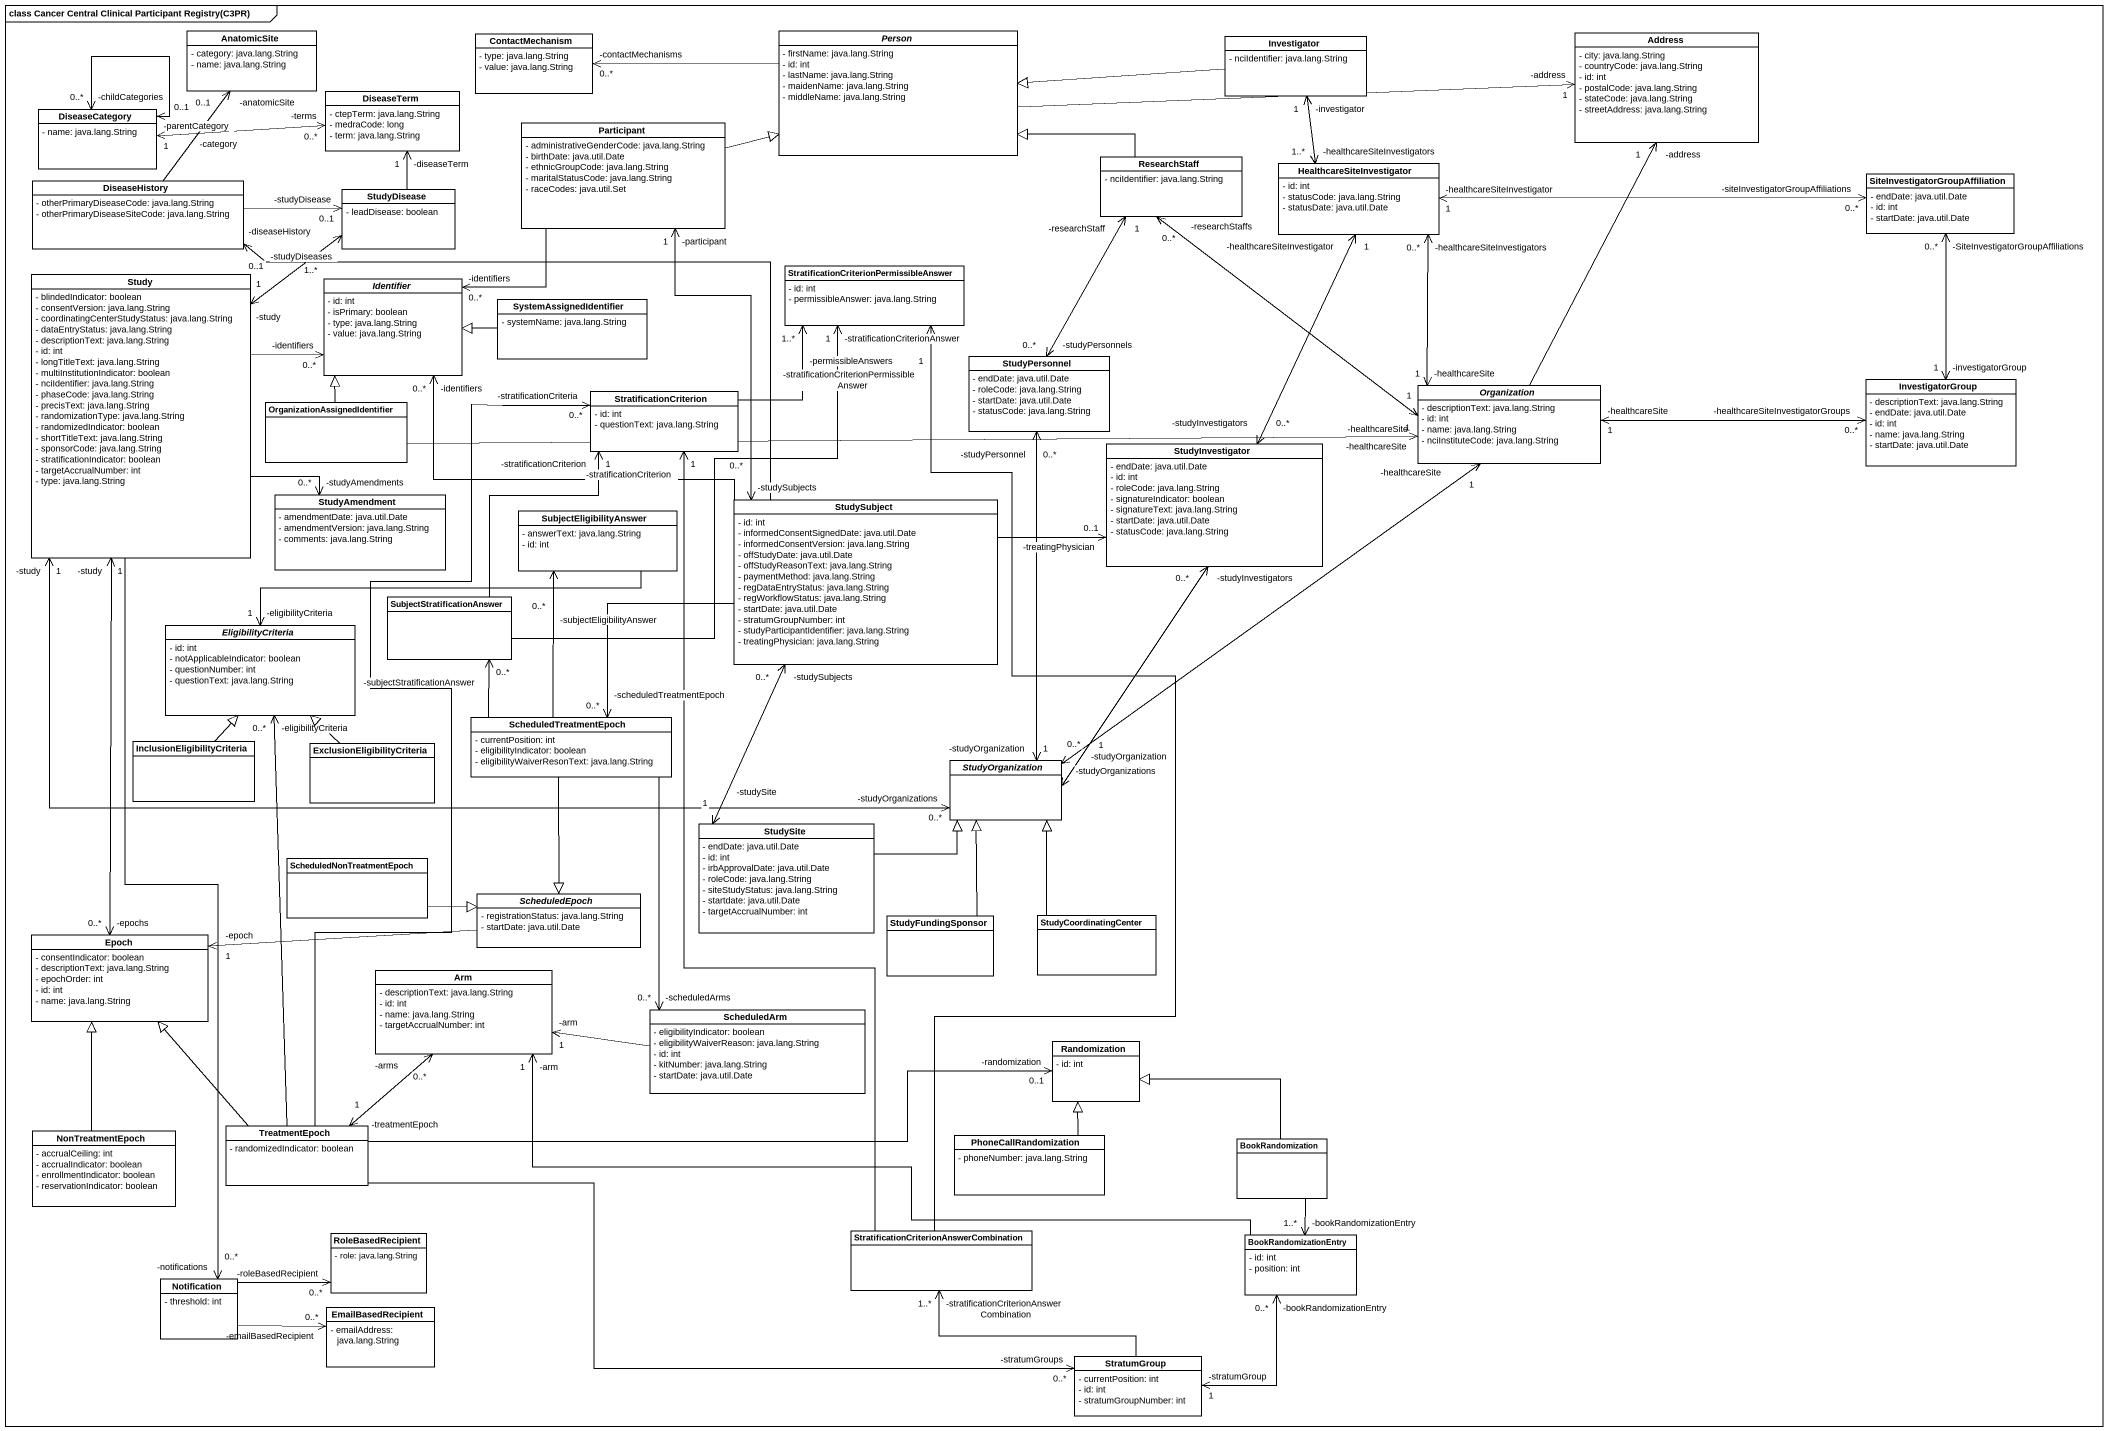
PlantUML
@startuml
mainframe class Cancer Central Clinical Participant Registry(C3PR)
hide circle
hide empty members
skinparam classAttributeIconSize 0
class AnatomicSite {
  - category: java.lang.String
  - name: java.lang.String
}
class ContactMechanism {
  - type: java.lang.String
  - value: java.lang.String
}
abstract class "Person" as Person_ {
  - firstName: java.lang.String
  - id: int
  - lastName: java.lang.String
  - maidenName: java.lang.String
  - middleName: java.lang.String
}
class Investigator {
  - nciIdentifier: java.lang.String
}
class Address {
  - city: java.lang.String
  - countryCode: java.lang.String
  - id: int
  - postalCode: java.lang.String
  - stateCode: java.lang.String
  - streetAddress: java.lang.String
}
class DiseaseCategory {
  - name: java.lang.String
}
class DiseaseTerm {
  - ctepTerm: java.lang.String
  - medraCode: long
  - term: java.lang.String
}
class "Participant" as Participant_ {
  - administrativeGenderCode: java.lang.String
  - birthDate: java.util.Date
  - ethnicGroupCode: java.lang.String
  - maritalStatusCode: java.lang.String
  - raceCodes: java.util.Set
}
class ResearchStaff {
  - nciIdentifier: java.lang.String
}
class HealthcareSiteInvestigator {
  - id: int
  - statusCode: java.lang.String
  - statusDate: java.util.Date
}
class DiseaseHistory {
  - otherPrimaryDiseaseCode: java.lang.String
  - otherPrimaryDiseaseSiteCode: java.lang.String
}
class StudyDisease {
  - leadDisease: boolean
}
class "SiteInvestigatorGroupAffiliation" as SiteInvestigatorGroupAffilia {
  - endDate: java.util.Date
  - id: int
  - startDate: java.util.Date
}
class Study {
  - blindedIndicator: boolean
  - consentVersion: java.lang.String
  - coordinatingCenterStudyStatus: java.lang.String
  - dataEntryStatus: java.lang.String
  - descriptionText: java.lang.String
  - id: int
  - longTitleText: java.lang.String
  - multiInstitutionIndicator: boolean
  - nciIdentifier: java.lang.String
  - phaseCode: java.lang.String
  - precisText: java.lang.String
  - randomizationType: java.lang.String
  - randomizedIndicator: boolean
  - shortTitleText: java.lang.String
  - sponsorCode: java.lang.String
  - stratificationIndicator: boolean
  - targetAccrualNumber: int
  - type: java.lang.String
}
abstract class Identifier {
  - id: int
  - isPrimary: boolean
  - type: java.lang.String
  - value: java.lang.String
}
class "StratificationCriterionPermissibleAnswer" as StratificationCriterionPermi {
  - id: int
  - permissibleAnswer: java.lang.String
}
class SystemAssignedIdentifier {
  - systemName: java.lang.String
}
class StudyPersonnel {
  - endDate: java.util.Date
  - roleCode: java.lang.String
  - startDate: java.util.Date
  - statusCode: java.lang.String
}
class StratificationCriterion {
  - id: int
  - questionText: java.lang.String
}
abstract class Organization {
  - descriptionText: java.lang.String
  - id: int
  - name: java.lang.String
  - nciInstituteCode: java.lang.String
}
class InvestigatorGroup {
  - descriptionText: java.lang.String
  - endDate: java.util.Date
  - id: int
  - name: java.lang.String
  - startDate: java.util.Date
}
class "OrganizationAssignedIdentifier" as OrganizationAssignedIdentifi
class StudyInvestigator {
  - endDate: java.util.Date
  - id: int
  - roleCode: java.lang.String
  - signatureIndicator: boolean
  - signatureText: java.lang.String
  - startDate: java.util.Date
  - statusCode: java.lang.String
}
class StudyAmendment {
  - amendmentDate: java.util.Date
  - amendmentVersion: java.lang.String
  - comments: java.lang.String
}
class SubjectEligibilityAnswer {
  - answerText: java.lang.String
  - id: int
}
class StudySubject {
  - id: int
  - informedConsentSignedDate: java.util.Date
  - informedConsentVersion: java.lang.String
  - offStudyDate: java.util.Date
  - offStudyReasonText: java.lang.String
  - paymentMethod: java.lang.String
  - regDataEntryStatus: java.lang.String
  - regWorkflowStatus: java.lang.String
  - startDate: java.util.Date
  - stratumGroupNumber: int
  - studyParticipantIdentifier: java.lang.String
  - treatingPhysician: java.lang.String
}
abstract class EligibilityCriteria {
  - id: int
  - notApplicableIndicator: boolean
  - questionNumber: int
  - questionText: java.lang.String
}
class SubjectStratificationAnswer
class InclusionEligibilityCriteria
class ExclusionEligibilityCriteria
class ScheduledTreatmentEpoch {
  - currentPosition: int
  - eligibilityIndicator: boolean
  - eligibilityWaiverResonText: java.lang.String
}
abstract class StudyOrganization
class StudySite {
  - endDate: java.util.Date
  - id: int
  - irbApprovalDate: java.util.Date
  - roleCode: java.lang.String
  - siteStudyStatus: java.lang.String
  - startdate: java.util.Date
  - targetAccrualNumber: int
}
class ScheduledNonTreatmentEpoch
abstract class ScheduledEpoch {
  - registrationStatus: java.lang.String
  - startDate: java.util.Date
}
class Epoch {
  - consentIndicator: boolean
  - descriptionText: java.lang.String
  - epochOrder: int
  - id: int
  - name: java.lang.String
}
class StudyFundingSponsor
class StudyCoordinatingCenter
class Arm {
  - descriptionText: java.lang.String
  - id: int
  - name: java.lang.String
  - targetAccrualNumber: int
}
class ScheduledArm {
  - eligibilityIndicator: boolean
  - eligibilityWaiverReason: java.lang.String
  - id: int
  - kitNumber: java.lang.String
  - startDate: java.util.Date
}
class Randomization {
  - id: int
}
class NonTreatmentEpoch {
  - accrualCeiling: int
  - accrualIndicator: boolean
  - enrollmentIndicator: boolean
  - reservationIndicator: boolean
}
class TreatmentEpoch {
  - randomizedIndicator: boolean
}
class PhoneCallRandomization {
  - phoneNumber: java.lang.String
}
class BookRandomization
class RoleBasedRecipient {
  - role: java.lang.String
}
class "StratificationCriterionAnswerCombination" as StratificationCriterionAnswe
class BookRandomizationEntry {
  - id: int
  - position: int
}
class Notification {
  - threshold: int
}
class EmailBasedRecipient {
  - emailAddress: java.lang.String
}
class StratumGroup {
  - currentPosition: int
  - id: int
  - stratumGroupNumber: int
}
Person_ -left-> "-contactMechanisms\n0..*" ContactMechanism
Person_ -right-> "-address\n1" Address
Investigator -left-|> Person_
Investigator "-investigator\n1" <--> "-healthcareSiteInvestigators\n1..*" HealthcareSiteInvestigator
DiseaseCategory "-parentCategory\n0..1" <--> "-childCategories\n0..*" DiseaseCategory
DiseaseCategory "-category\n1" <-right-> "-terms\n0..*" DiseaseTerm
Participant_ -right-|> Person_
Participant_ --> "-identifiers\n0..*" Identifier
ResearchStaff -left-|> Person_
ResearchStaff "-researchStaff\n1" <--> "-studyPersonnels\n0..*" StudyPersonnel
ResearchStaff "-researchStaffs\n0..*" <--> "-healthcareSite\n1" Organization
HealthcareSiteInvestigator "-healthcareSiteInvestigator\n1" <--> "-studyInvestigators\n0..*" StudyInvestigator
DiseaseHistory -up-> "-anatomicSite\n0..1" AnatomicSite
DiseaseHistory -right-> "-studyDisease\n0..1" StudyDisease
StudyDisease -up-> "-diseaseTerm\n1" DiseaseTerm
StudyDisease "-studyDiseases\n1..*" <--> "-study\n1" Study
SiteInvestigatorGroupAffilia "-siteInvestigatorGroupAffiliations\n0..*" <-left-> "-healthcareSiteInvestigator\n1" HealthcareSiteInvestigator
SiteInvestigatorGroupAffilia "-SiteInvestigatorGroupAffiliations\n0..*" <--> "-investigatorGroup\n1" InvestigatorGroup
Study -right-> "-identifiers\n0..*" Identifier
Study -right-> "-studyAmendments\n0..*" StudyAmendment
Study "-study\n1" <-right-> "-studyOrganizations\n0..*" StudyOrganization
Study "-study\n1" <--> "-epochs\n0..*" Epoch
Study --> "-notifications\n0..*" Notification
StratificationCriterionPermi "-stratificationCriterionPermissibleAnswer\n1" <-- StratificationCriterionAnswe
SystemAssignedIdentifier -left-|> Identifier
StratificationCriterion -right-> "-permissibleAnswers\n1..*" StratificationCriterionPermi
StratificationCriterion "-stratificationCriterion\n1" <-- StratificationCriterionAnswe
Organization -up-> "-address\n1" Address
Organization "-healthcareSite\n1" <-up-> "-healthcareSiteInvestigators\n0..*" HealthcareSiteInvestigator
Organization "-healthcareSite\n1" <-right-> "-healthcareSiteInvestigatorGroups\n0..*" InvestigatorGroup
OrganizationAssignedIdentifi -up-|> Identifier
OrganizationAssignedIdentifi -right-> "-healthcareSite\n1" Organization
StudyInvestigator "-studyInvestigators\n0..*" <--> "-studyOrganization\n1" StudyOrganization
SubjectEligibilityAnswer -left-> "-eligibilityCriteria\n1" EligibilityCriteria
StudySubject "-studySubjects\n0..*" <-up-> "-participant\n1" Participant_
StudySubject -left-> "-diseaseHistory\n0..1" DiseaseHistory
StudySubject -left-> "-identifiers\n0..*" Identifier
StudySubject -right-> "-treatingPhysician\n0..1" StudyInvestigator
StudySubject -left-> "-scheduledTreatmentEpoch\n0..*" ScheduledTreatmentEpoch
StudySubject "-studySubjects\n0..*" <--> "-studySite\n1" StudySite
SubjectStratificationAnswer -up-> "-stratificationCriterionAnswer\n1" StratificationCriterionPermi
SubjectStratificationAnswer -up-> "-stratificationCriterion\n1" StratificationCriterion
InclusionEligibilityCriteria -up-|> EligibilityCriteria
ExclusionEligibilityCriteria -up-|> EligibilityCriteria
ScheduledTreatmentEpoch -up-> "-subjectEligibilityAnswer\n0..*" SubjectEligibilityAnswer
ScheduledTreatmentEpoch -up-> "-subjectStratificationAnswer\n0..*" SubjectStratificationAnswer
ScheduledTreatmentEpoch --|> ScheduledEpoch
StudyOrganization "-studyOrganization\n1" <-up-> "-studyPersonnel\n0..*" StudyPersonnel
StudyOrganization "-studyOrganizations\n0..*" <-up-> "-healthcareSite\n1" Organization
StudySite -right-|> StudyOrganization
ScheduledNonTreatmentEpoch -right-|> ScheduledEpoch
ScheduledEpoch -left-> "-epoch\n1" Epoch
StudyFundingSponsor -up-|> StudyOrganization
StudyCoordinatingCenter -up-|> StudyOrganization
ScheduledArm "-scheduledArms\n0..*" <-up- ScheduledTreatmentEpoch
ScheduledArm -left-> "-arm\n1" Arm
NonTreatmentEpoch -up-|> Epoch
TreatmentEpoch -up-> "-stratificationCriteria\n0..*" StratificationCriterion
TreatmentEpoch -up-> "-eligibilityCriteria\n0..*" EligibilityCriteria
TreatmentEpoch -up-|> Epoch
TreatmentEpoch "-treatmentEpoch\n1" <-up-> "-arms\n0..*" Arm
TreatmentEpoch -right-> "-randomization\n0..1" Randomization
TreatmentEpoch -right-> "-stratumGroups\n0..*" StratumGroup
PhoneCallRandomization -up-|> Randomization
BookRandomization -left-|> Randomization
BookRandomization --> "-bookRandomizationEntry\n1..*" BookRandomizationEntry
BookRandomizationEntry -left-> "-arm\n1" Arm
Notification -right-> "-roleBasedRecipient\n0..*" RoleBasedRecipient
Notification -right-> "-emailBasedRecipient\n0..*" EmailBasedRecipient
StratumGroup -up-> "-stratificationCriterionAnswerCombination\n1..*" StratificationCriterionAnswe
StratumGroup "-stratumGroup\n1" <-up-> "-bookRandomizationEntry\n0..*" BookRandomizationEntry
@enduml
